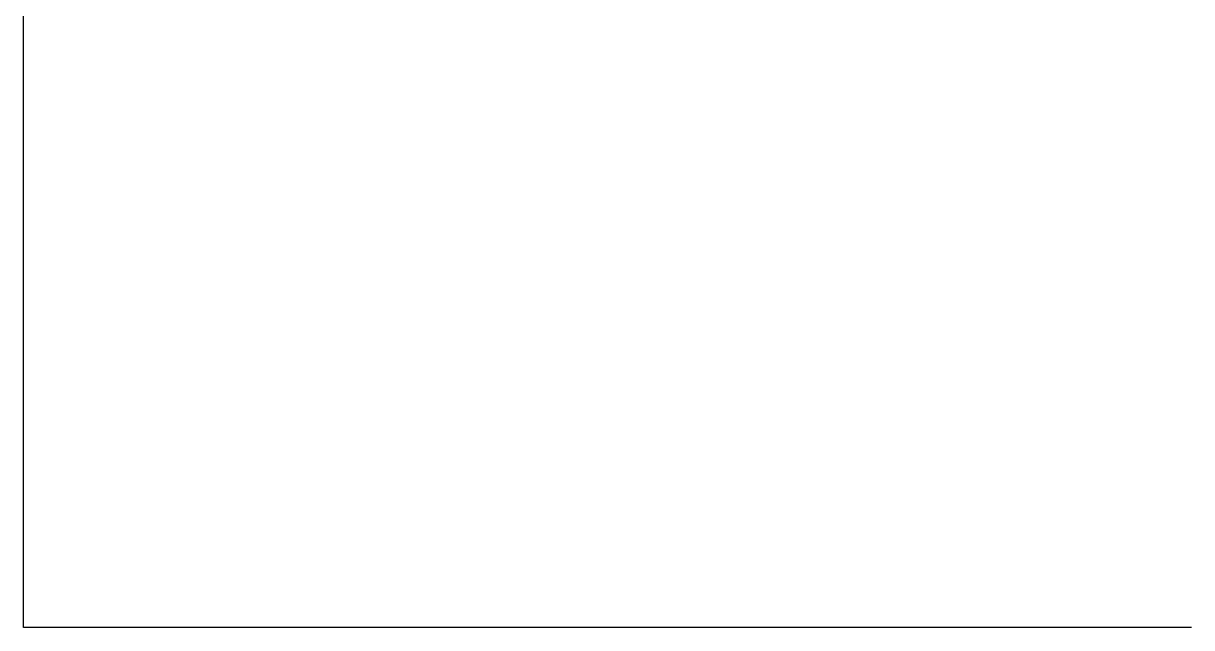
# Model space of a CAD drawing. Header units: millimetres. Extents: x -2947 to 97, y -3022 to 322.
# Drawn here: x -2309.3 to -2052.6, y -2423.5 to -2290.6 of the extents above; entities that cross this region are included whole.
import ezdxf

# ---------------------------------------------------------------- set-up
doc = ezdxf.new("R2010")
doc.units = ezdxf.units.MM
doc.layers.get('Defpoints').update_dxf_attribs({"linetype": 'CONTINUOUS'})

msp = doc.modelspace()

# ---------------------------------------------------------------- linework, layer by layer
at = {"layer": 'Defpoints'}
for p, q in [((-2309.283788074961, -2423.540084403759), (-2309.283788074961, -2056.461755056242)), ((-2052.592511394465, -2423.540084403759), (-2309.283788074961, -2423.540084403759))]:
    msp.add_line(p, q, dxfattribs=at)

doc.saveas('drawing.dxf')
